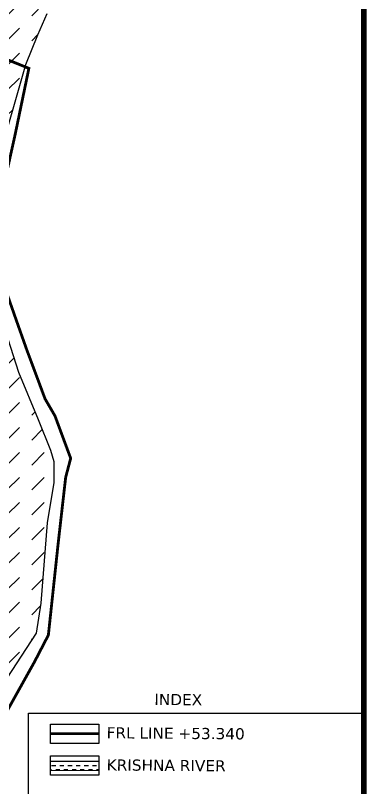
# Model space of a CAD drawing. Header units: inches. Extents: x 394917 to 400966, y 1849701 to 1856199.
# Drawn here: x 399722 to 400966, y 1851212 to 1853947 of the extents above; entities that cross this region are included whole.
import ezdxf

# ---------------------------------------------------------------- set-up
doc = ezdxf.new("R2010")
doc.units = ezdxf.units.IN
doc.header["$MEASUREMENT"] = 0
for name, color, linetype in [('BND', 6, 'Continuous'), ('FRL', 3, 'Continuous'), ('TEXT', 7, 'Continuous')]:
    doc.layers.add(name, color=color, linetype=linetype)
doc.styles.get("Standard").update_dxf_attribs({"font": 'verdana.ttf'})

msp = doc.modelspace()

# ---------------------------------------------------------------- hatches: boundary and pattern name
h = msp.add_hatch()
h.set_pattern_fill('DASH', color=4, scale=500, angle=45)
h.paths.add_polyline_path([(399648.9, 1855290.3), (399544.8, 1855157.5), (399418.3, 1854904.9), (399398, 1854857.5), (399382.2, 1854794.4), (399368.4, 1854709), (400037, 1854513.4), (400051.7, 1854553.4), (400103.9, 1854675.2), (400167.8, 1854785.3), (400295.4, 1854965), (400394.1, 1855092.5), (400486.9, 1855202.6), (400574, 1855289.6), (400655.2, 1855393.9), (400707.5, 1855480.9), (400788.7, 1855591), (400829.3, 1855695.3), (400800.3, 1855747.5), (400655.2, 1855834.5), (400626.2, 1855863.4), (400475.3, 1855921.4), (400262, 1855954.7), (400123.2, 1855775.6), (400036.4, 1855706.3), (399938.1, 1855579.2), (399782, 1855423.2)])
h.paths.add_polyline_path([(399922.5, 1854201.1), (400019.3, 1854464.9), (399360.2, 1854657.8), (399359.5, 1854653.6), (399370.8, 1854628.7), (399393.4, 1854592.6), (399431.8, 1854561), (399461.2, 1854524.9), (399486.1, 1854491), (399510.9, 1854439.1), (399508.6, 1854333.1), (399513.2, 1854247.3), (399517.7, 1854195.4), (399517.7, 1854129.9), (399495.1, 1854035.1), (399461.5, 1853962.7), (399426.1, 1853898.7), (399756.9, 1853764.7), (399759.3, 1853772.8), (399801.7, 1853877.8), (399834.9, 1853953.3)])
h.paths.add_polyline_path([(399756.9, 1853764.7), (399426.1, 1853898.7), (399343.9, 1853750), (399263.5, 1853571.4), (399239.7, 1853370.5), (399220.4, 1853181.5), (399229.4, 1853051.9), (399268, 1852935.8), (399303.8, 1852807.7), (399323.1, 1852715.6), (399355.9, 1852663.3), (399408, 1852504), (399435.5, 1852295.4), (399444.3, 1852095.2), (399425.1, 1851906.9), (399354.7, 1851736.8), (399314.8, 1851679.3), (399208.3, 1851550.6), (399103.4, 1851439.9), (398851.1, 1851234.4), (398759, 1851183.3), (398642, 1851136.6), (398430, 1851062.1), (398310.6, 1851006.6), (398217.3, 1850949.8), (398099.3, 1850866.9), (397882, 1850781.9), (397832.4, 1850725.1), (397804.7, 1850668.3), (397772.7, 1850586.8), (397755.2, 1850512.6), (397725.6, 1850420.7), (397686.4, 1850352.5), (397660.9, 1850321.3), (397741.8, 1850325.6), (397910.4, 1850344.2), (397995.9, 1850366.3), (398046, 1850387.1), (398124.4, 1850467), (398253.1, 1850527), (398453.4, 1850613.8), (398605.1, 1850696.7), (398776.7, 1850770.7), (398912.1, 1850837.5), (399129.8, 1850947), (399345.5, 1851093.7), (399447, 1851144.3), (399656.3, 1851546), (399796.8, 1851759.2), (399813.2, 1851864.9), (399835.8, 1852149.9), (399859.2, 1852292.8), (399859.2, 1852365.6), (399847.5, 1852406.5), (399803.7, 1852514.3), (399735, 1852682), (399669.1, 1852885.3), (399610.5, 1853028.4), (399606.8, 1853088.8), (399610.5, 1853132.7), (399625.1, 1853189.3), (399657.4, 1853422.3)])
h.paths.add_polyline_path([(397621.1, 1850272.7), (397440.6, 1850242.4), (397285.9, 1850243.2), (397222.7, 1850203.9), (397132.9, 1850125.4), (397007.8, 1849982.1), (396842.7, 1849749.6), (396835.8, 1849711), (397345.4, 1849711), (397493.6, 1849874.6), (397666.7, 1850001.3), (397769.7, 1850075.5), (397872.7, 1850221.3), (397978.5, 1850318.4), (398046, 1850387.1), (397995.9, 1850366.3), (397910.4, 1850344.2), (397741.8, 1850325.6), (397660.9, 1850321.3)])
h.paths.add_polyline_path([(399238, 1854525.8), (400117.9, 1854301.2), (400148.3, 1854420.7), (399268.5, 1854645.2)], flags=9)
h.paths.add_polyline_path([(399714.4, 1851885.1), (399593.7, 1852816.5), (399470.4, 1852800.5), (399591.1, 1851869.1)], flags=24)
h = msp.add_hatch()
h.set_pattern_fill('DASH', color=4, scale=115.50482)
h.set_pattern_definition([(0, (329219.525, 1496691.303), (14.4381025, 14.4381025), [14.4381025, -14.4381025])])
h.paths.add_polyline_path([(399846.7, 1851305.3), (399846.7, 1851272.5), (400017.7, 1851272.5), (400017.7, 1851305.3)])

# ---------------------------------------------------------------- linework, layer by layer
at = {"const_width": 20}
msp.add_lwpolyline([(394927.2, 1856188.7), (400955.8, 1856188.7), (400955.8, 1849711), (394927.2, 1849711)], close=True, dxfattribs=at)
at = {"color": 4}
msp.add_lwpolyline([(399447, 1851144.3), (399656.3, 1851546), (399796.8, 1851759.2), (399813.2, 1851864.9), (399835.8, 1852149.9), (399859.2, 1852292.8), (399859.2, 1852365.6), (399847.5, 1852406.5), (399803.7, 1852514.3), (399735, 1852682), (399669.1, 1852885.3), (399610.5, 1853028.4), (399606.8, 1853088.8), (399610.5, 1853132.7), (399625.1, 1853189.3), (399657.4, 1853422.3), (399759.3, 1853772.8), (399801.7, 1853877.8), (399834.9, 1853953.3)], dxfattribs=at)
at = {"color": 0}
for points in [[(399768.3, 1851476.1), (400955.8, 1851476.1), (400955.8, 1850398.5), (399768.3, 1850398.5)], [(399846.7, 1851437.4), (400017.7, 1851437.4), (400017.7, 1851368.9), (399846.7, 1851368.9)], [(399846.7, 1851324.8), (400017.7, 1851324.8), (400017.7, 1851256.2), (399846.7, 1851256.2)]]:
    msp.add_lwpolyline(points, close=True, dxfattribs=at)
at = {"color": 4, "const_width": 3.85}
for points in [[(400017.7, 1851305.3), (399846.7, 1851305.3)], [(400017.7, 1851272.5), (399846.7, 1851272.5)]]:
    msp.add_lwpolyline(points, dxfattribs=at)
at = {"layer": 'BND', "lineweight": 30, "const_width": 10}
msp.add_lwpolyline([(399484.7, 1851100), (399579.2, 1851279.4), (399790.8, 1851659.2), (399839.1, 1851752.4), (399873.4, 1852073.8), (399900.3, 1852310.8), (399918.1, 1852378.4), (399862.4, 1852528.8), (399827.5, 1852588.7), (399763, 1852761.6), (399726.7, 1852864.1), (399638.3, 1853115.9), (399675.9, 1853319.2), (399722.5, 1853530.2), (399770.1, 1853759.4), (399336, 1853935.2), (398699.3, 1854162.3)], dxfattribs=at)
at = {"layer": 'FRL', "color": 84, "const_width": 10.3}
msp.add_lwpolyline([(400017.7, 1851403.2), (399846.7, 1851403.2)], dxfattribs=at)

# ---------------------------------------------------------------- texts
at = {"layer": 'TEXT', "color": 0}
for s, height, p in [('INDEX', 39.47, (400214.2, 1851505)), ('FRL LINE +53.340', 39.472, (400045.3, 1851386.9)), ('KRISHNA RIVER', 39.472, (400045.3, 1851273.1))]:
    msp.add_text(s, height=height, rotation=359.5381, dxfattribs=at).set_placement(p)

doc.saveas('drawing.dxf')
